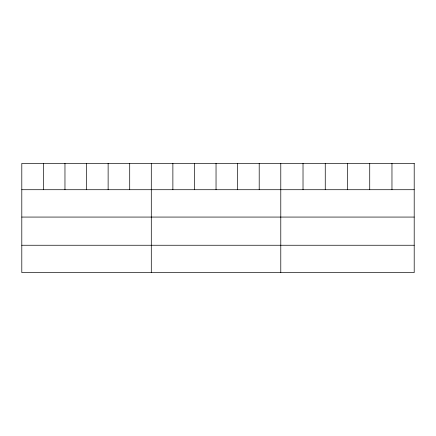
<?xml version="1.0" encoding="UTF-8"?>
<svg xmlns="http://www.w3.org/2000/svg" width="436" height="436" viewBox="0 0 436 436"><rect width="100%" height="100%" fill="white"/><g stroke="black" fill="none" stroke-linecap="round" stroke-linejoin="round"><path stroke-width="0.65" d="M21.8 189.715L414.2 189.715M21.8 217.068L414.2 217.068M21.8 245.25L414.2 245.25M391.964 163.396L391.964 189.715M369.728 163.396L369.728 189.715M347.492 163.396L347.492 189.715M325.256 163.396L325.256 189.715M303.02 163.396L303.02 189.715M280.784 163.396L280.784 272.604M259.202 163.396L259.202 189.715M237.62 163.396L237.62 189.715M216.038 163.396L216.038 189.715M194.456 163.396L194.456 189.715M172.874 163.396L172.874 189.715M151.292 163.396L151.292 272.604M129.71 163.396L129.71 189.715M108.128 163.396L108.128 189.715M86.546 163.396L86.546 189.715M64.964 163.396L64.964 189.715M43.382 163.396L43.382 189.715M414.2 163.396L21.8 163.396L21.8 272.604L414.2 272.604L414.2 163.396"/></g></svg>
